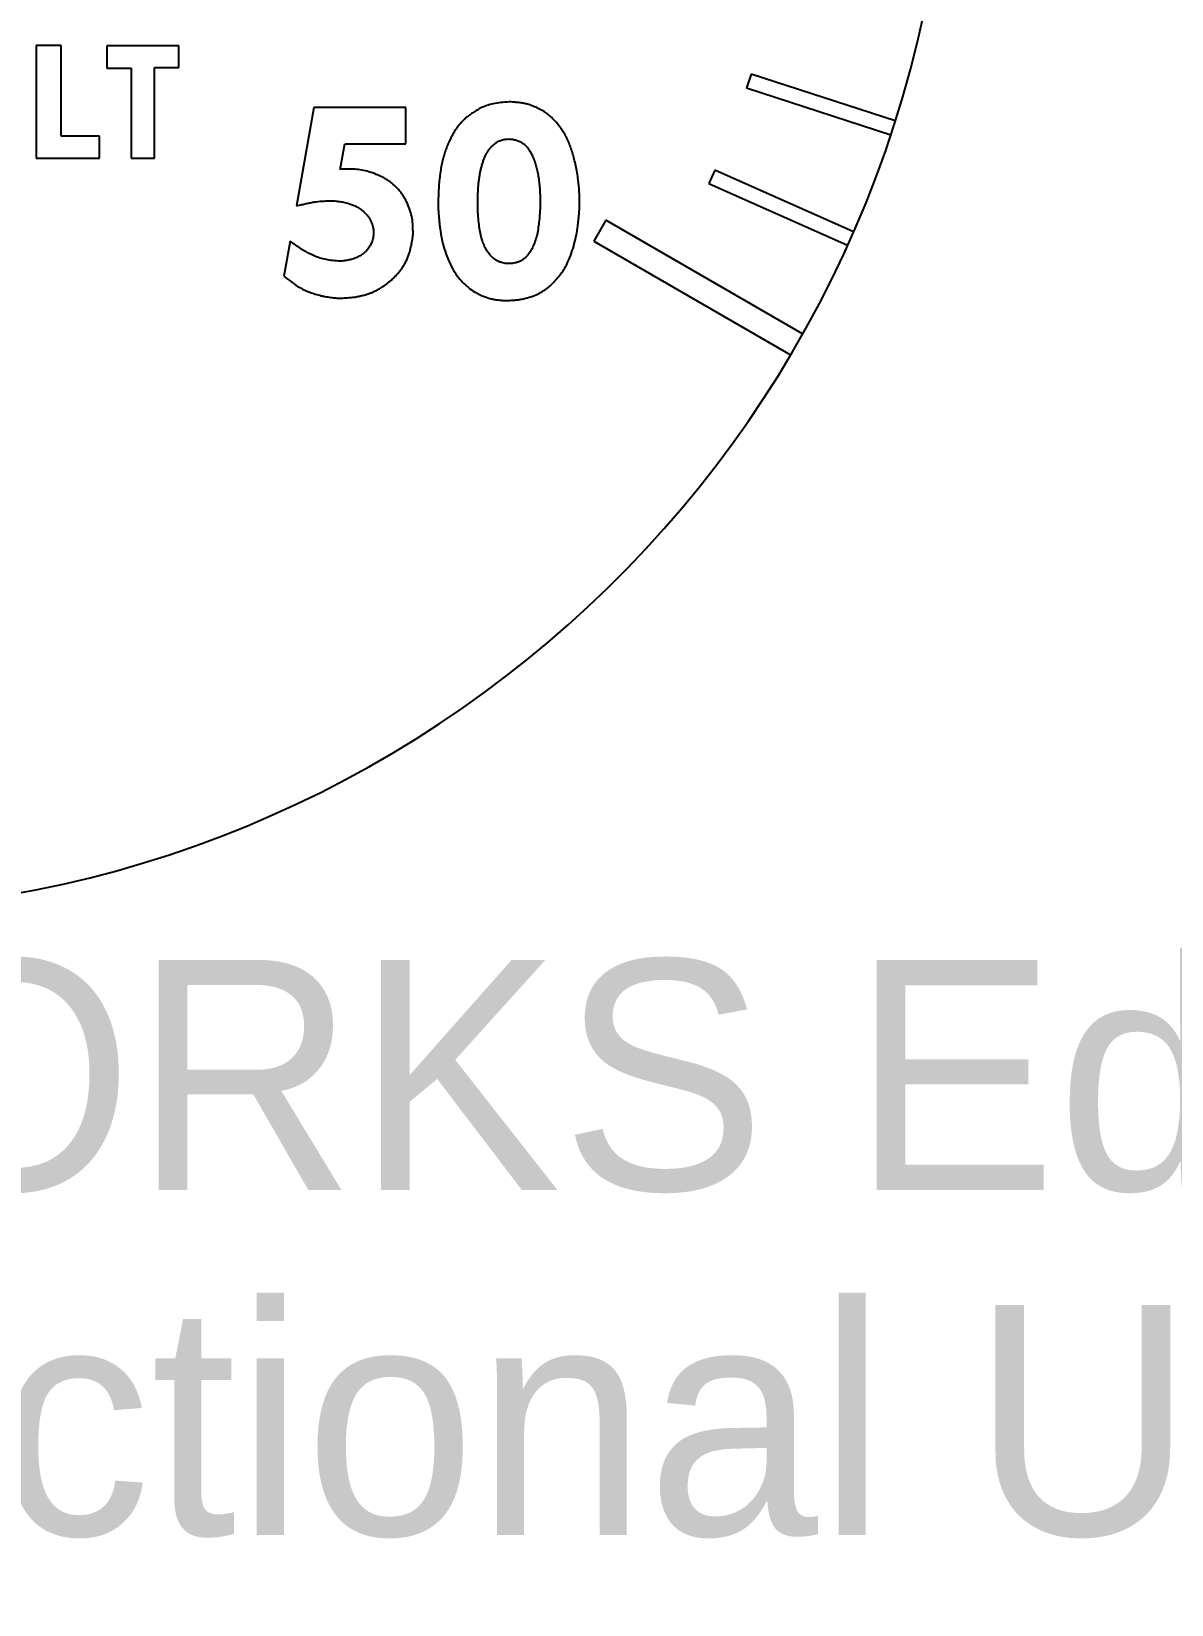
# Model space of a CAD drawing. Header units: inches. Extents: x -0.94 to 3.18, y -1.51 to 0.94.
# Drawn here: x 0.179 to 1.122, y -1.511 to -0.21 of the extents above; entities that cross this region are included whole.
import ezdxf

# ---------------------------------------------------------------- set-up
doc = ezdxf.new("R2010")
doc.units = ezdxf.units.IN
doc.header["$MEASUREMENT"] = 0
doc.styles.add('SLDTEXTSTYLE1', font='Arail.ttf')

msp = doc.modelspace()

# ---------------------------------------------------------------- linework, layer by layer
at = {"color": 1, "linetype": 'Continuous', "lineweight": 25}
for p, q in [((0.2039, -0.2219), (0.1834, -0.2219)), ((0.1834, -0.2219), (0.1834, -0.3149)), ((0.2039, -0.2967), (0.2039, -0.2219)), ((0.3012, -0.2221), (0.2418, -0.2221)), ((0.2418, -0.2221), (0.2418, -0.2404)), ((0.3012, -0.2401), (0.3012, -0.2221)), ((0.2418, -0.2404), (0.2618, -0.2404)), ((0.2618, -0.2404), (0.2618, -0.3149)), ((0.2812, -0.3149), (0.2812, -0.2401)), ((0.2812, -0.2401), (0.3012, -0.2401)), ((0.7746, -0.2454), (0.7709, -0.2568)), ((0.8939, -0.2841), (0.7746, -0.2454)), ((0.7709, -0.2568), (0.8902, -0.2956)), ((0.4131, -0.273), (0.3987, -0.3544)), ((0.489, -0.273), (0.4131, -0.273)), ((0.489, -0.303), (0.489, -0.273)), ((0.5745, -0.2685), (0.5745, -0.2685)), ((0.2358, -0.2967), (0.2039, -0.2967)), ((0.2358, -0.3149), (0.2358, -0.2967)), ((0.5742, -0.2991), (0.5743, -0.2991)), ((0.4347, -0.3242), (0.4385, -0.303)), ((0.4385, -0.303), (0.489, -0.303)), ((0.1834, -0.3149), (0.2358, -0.3149)), ((0.2618, -0.3149), (0.2812, -0.3149)), ((0.7447, -0.325), (0.7398, -0.336)), ((0.8593, -0.376), (0.7447, -0.325)), ((0.7398, -0.336), (0.8544, -0.387)), ((0.6545, -0.3663), (0.6445, -0.3837)), ((0.8173, -0.4603), (0.6545, -0.3663)), ((0.3934, -0.3837), (0.3883, -0.4125)), ((0.4, -0.3883), (0.3934, -0.3837)), ((0.6445, -0.3837), (0.8073, -0.4776))]:
    msp.add_line(p, q, dxfattribs=at)
msp.add_arc((0, 0), 0.938, 84.3665, 83.6335, dxfattribs=at)
for points, knots in [([(0.5745, -0.2685), (0.5722, -0.2686), (0.5678, -0.2689), (0.5616, -0.2699), (0.5561, -0.2713), (0.5513, -0.2733), (0.5472, -0.2756), (0.5436, -0.2778), (0.5406, -0.28), (0.5389, -0.2815), (0.5381, -0.2823)], [0, 0, 0, 0, 0.173624, 0.330559, 0.472881, 0.603104, 0.721534, 0.825886, 0.91885, 1, 1, 1, 1]), ([(0.6006, -0.2748), (0.5993, -0.2742), (0.5967, -0.2728), (0.5927, -0.2712), (0.5889, -0.2701), (0.5852, -0.2694), (0.5818, -0.2689), (0.5789, -0.2687), (0.5765, -0.2684), (0.5751, -0.2685), (0.5745, -0.2685)], [0, 0, 0, 0, 0.166673, 0.323261, 0.47068, 0.608992, 0.735089, 0.84176, 0.930408, 1, 1, 1, 1]), ([(0.5381, -0.2823), (0.5373, -0.283), (0.5358, -0.2844), (0.5336, -0.2868), (0.5316, -0.2895), (0.5296, -0.2924), (0.5277, -0.2956), (0.5259, -0.2991), (0.5242, -0.3028), (0.5225, -0.3068), (0.521, -0.3112), (0.5197, -0.3159), (0.5186, -0.3209), (0.5176, -0.3264), (0.5169, -0.3322), (0.5163, -0.3383), (0.516, -0.3448), (0.5159, -0.3493), (0.5159, -0.3516)], [0, 0, 0, 0, 0.0412841, 0.0841201, 0.1290951, 0.1763462, 0.2258004, 0.2780041, 0.3329104, 0.3908421, 0.4521827, 0.5172565, 0.5862809, 0.6598609, 0.7381547, 0.8204783, 0.9077159, 1, 1, 1, 1]), ([(0.6317, -0.3332), (0.6314, -0.3311), (0.6308, -0.3271), (0.6297, -0.3213), (0.6284, -0.3158), (0.627, -0.3107), (0.6254, -0.306), (0.6237, -0.3016), (0.6218, -0.2976), (0.6198, -0.294), (0.6176, -0.2907), (0.6154, -0.2877), (0.6131, -0.2849), (0.6107, -0.2823), (0.6083, -0.2801), (0.6058, -0.2781), (0.6033, -0.2763), (0.6015, -0.2753), (0.6006, -0.2748)], [0, 0, 0, 0, 0.090972, 0.177253, 0.259073, 0.335912, 0.408063, 0.476617, 0.540952, 0.601386, 0.658952, 0.713582, 0.766489, 0.816883, 0.864947, 0.911262, 0.956359, 1, 1, 1, 1]), ([(0.5622, -0.3034), (0.5628, -0.3029), (0.5639, -0.3021), (0.5657, -0.301), (0.5674, -0.3002), (0.5694, -0.2996), (0.5717, -0.2991), (0.5735, -0.2991), (0.5742, -0.2991)], [0, 0, 0, 0, 0.170613, 0.326182, 0.469204, 0.600599, 0.82531, 1, 1, 1, 1]), ([(0.5743, -0.2991), (0.5753, -0.2991), (0.5774, -0.2993), (0.5805, -0.3), (0.5833, -0.3011), (0.586, -0.3027), (0.5883, -0.3047), (0.5905, -0.3072), (0.5924, -0.3101), (0.594, -0.3134), (0.5955, -0.3171), (0.5967, -0.321), (0.5979, -0.3253), (0.5987, -0.3299), (0.5994, -0.3347), (0.5999, -0.3399), (0.6001, -0.3453), (0.6001, -0.349), (0.6002, -0.351)], [0, 0, 0, 0, 0.050475, 0.098764, 0.14567, 0.193022, 0.240928, 0.291276, 0.344965, 0.402678, 0.464167, 0.528709, 0.596889, 0.669189, 0.745445, 0.825826, 0.910453, 1, 1, 1, 1]), ([(0.5485, -0.3518), (0.5485, -0.3503), (0.5486, -0.3473), (0.5488, -0.3429), (0.549, -0.3387), (0.5494, -0.3348), (0.5499, -0.331), (0.5505, -0.3275), (0.5512, -0.3241), (0.552, -0.321), (0.5529, -0.3181), (0.5539, -0.3153), (0.555, -0.3128), (0.5562, -0.3105), (0.5575, -0.3084), (0.559, -0.3065), (0.5605, -0.3048), (0.5616, -0.3039), (0.5622, -0.3034)], [0, 0, 0, 0, 0.088681, 0.173714, 0.254478, 0.331111, 0.404337, 0.474065, 0.539982, 0.602096, 0.661134, 0.717238, 0.77025, 0.820733, 0.868387, 0.91353, 0.957412, 1, 1, 1, 1]), ([(0.4708, -0.3312), (0.4688, -0.3302), (0.4648, -0.3283), (0.4587, -0.3262), (0.4529, -0.3247), (0.4481, -0.3242), (0.4446, -0.3241), (0.4422, -0.324), (0.4402, -0.324), (0.4385, -0.3239), (0.4371, -0.324), (0.436, -0.324), (0.4352, -0.3241), (0.4348, -0.3242), (0.4347, -0.3242)], [0, 0, 0, 0, 0.183457, 0.3544327, 0.5143361, 0.6665855, 0.7371501, 0.7990893, 0.8523866, 0.8979493, 0.9357781, 0.9650144, 0.9866566, 1, 1, 1, 1]), ([(0.495, -0.3745), (0.495, -0.3723), (0.4948, -0.368), (0.4937, -0.3616), (0.4918, -0.3554), (0.4895, -0.3505), (0.4874, -0.3467), (0.4856, -0.3441), (0.4836, -0.3416), (0.4814, -0.3391), (0.479, -0.3369), (0.4765, -0.3348), (0.4738, -0.3329), (0.4718, -0.3318), (0.4708, -0.3312)], [0, 0, 0, 0, 0.12597, 0.249917, 0.372556, 0.496986, 0.559377, 0.621445, 0.68335, 0.744885, 0.807255, 0.870319, 0.934455, 1, 1, 1, 1]), ([(0.6328, -0.3518), (0.6328, -0.3487), (0.6327, -0.3424), (0.632, -0.3362), (0.6317, -0.3332)], [0, 0, 0, 0, 0.504257, 1, 1, 1, 1]), ([(0.3987, -0.3544), (0.4001, -0.3541), (0.4028, -0.3534), (0.4066, -0.3525), (0.4102, -0.3518), (0.4145, -0.351), (0.4199, -0.3504), (0.4241, -0.3503), (0.4262, -0.3503)], [0, 0, 0, 0, 0.152761, 0.295676, 0.424761, 0.543948, 0.770904, 1, 1, 1, 1]), ([(0.4262, -0.3503), (0.4276, -0.3503), (0.4304, -0.3503), (0.4346, -0.3508), (0.4388, -0.3516), (0.443, -0.3528), (0.4471, -0.3544), (0.4509, -0.3565), (0.4542, -0.3591), (0.4561, -0.3611), (0.4571, -0.3621)], [0, 0, 0, 0, 0.1206638, 0.2430747, 0.3698846, 0.5002629, 0.630136, 0.7550115, 0.8773643, 1, 1, 1, 1]), ([(0.6002, -0.351), (0.6002, -0.3526), (0.6002, -0.356), (0.5999, -0.3612), (0.5994, -0.3667), (0.5987, -0.3724), (0.5978, -0.378), (0.5962, -0.3832), (0.5944, -0.3881), (0.5928, -0.391), (0.592, -0.3925)], [0, 0, 0, 0, 0.115632, 0.237456, 0.366343, 0.5025, 0.637553, 0.76472, 0.885473, 1, 1, 1, 1]), ([(0.4571, -0.3621), (0.4576, -0.3628), (0.4587, -0.3642), (0.4599, -0.3664), (0.4609, -0.3685), (0.4615, -0.3706), (0.462, -0.3725), (0.4622, -0.3741), (0.4624, -0.3755), (0.4624, -0.3763), (0.4624, -0.3767)], [0, 0, 0, 0, 0.168885, 0.326184, 0.472457, 0.611057, 0.736068, 0.841148, 0.928984, 1, 1, 1, 1]), ([(0.5159, -0.3516), (0.5158, -0.3522), (0.5158, -0.3533), (0.5158, -0.3553), (0.5159, -0.3575), (0.5161, -0.3601), (0.5163, -0.363), (0.5166, -0.3662), (0.5169, -0.3697), (0.5175, -0.3749), (0.5186, -0.3817), (0.5208, -0.3899), (0.5237, -0.3982), (0.5263, -0.4036), (0.5277, -0.4063)], [0, 0, 0, 0, 0.0284516, 0.0625709, 0.1023876, 0.1479625, 0.199289, 0.2563765, 0.3197977, 0.3884261, 0.5336839, 0.6835922, 0.8384551, 1, 1, 1, 1]), ([(0.5585, -0.3949), (0.5577, -0.3939), (0.5561, -0.3918), (0.5541, -0.388), (0.5524, -0.3836), (0.551, -0.3785), (0.55, -0.3728), (0.5492, -0.3664), (0.5486, -0.3594), (0.5486, -0.3544), (0.5485, -0.3518)], [0, 0, 0, 0, 0.0846207, 0.1784664, 0.2826099, 0.3996318, 0.5289302, 0.6713239, 0.8287076, 1, 1, 1, 1]), ([(0.6231, -0.4008), (0.6242, -0.3983), (0.6262, -0.3934), (0.6285, -0.3859), (0.6303, -0.3785), (0.6313, -0.3724), (0.6317, -0.3677), (0.6321, -0.3645), (0.6323, -0.3616), (0.6326, -0.359), (0.6327, -0.3568), (0.6328, -0.3548), (0.6328, -0.3532), (0.6328, -0.3523), (0.6328, -0.3518)], [0, 0, 0, 0, 0.160249, 0.316028, 0.46716, 0.615452, 0.686237, 0.749957, 0.807758, 0.85913, 0.903982, 0.942412, 0.974404, 1, 1, 1, 1]), ([(0.4624, -0.3767), (0.4623, -0.3781), (0.4622, -0.3807), (0.4611, -0.3845), (0.4595, -0.3879), (0.4572, -0.3909), (0.4544, -0.3935), (0.4512, -0.3957), (0.4476, -0.3975), (0.4451, -0.3984), (0.4438, -0.3988)], [0, 0, 0, 0, 0.131654, 0.255843, 0.375387, 0.495517, 0.617443, 0.740546, 0.867471, 1, 1, 1, 1]), ([(0.4772, -0.4158), (0.4781, -0.4149), (0.48, -0.413), (0.4826, -0.4101), (0.4849, -0.4072), (0.487, -0.4043), (0.4887, -0.4013), (0.4902, -0.3984), (0.4914, -0.3954), (0.4926, -0.3916), (0.4936, -0.3872), (0.4946, -0.3824), (0.4951, -0.3782), (0.4951, -0.3757), (0.495, -0.3745)], [0, 0, 0, 0, 0.087675, 0.171604, 0.25144, 0.328502, 0.401799, 0.472429, 0.541377, 0.607535, 0.730176, 0.836003, 0.925883, 1, 1, 1, 1]), ([(0.4333, -0.4001), (0.4314, -0.3999), (0.4275, -0.3997), (0.422, -0.3987), (0.4169, -0.3973), (0.4123, -0.3954), (0.4083, -0.3933), (0.4049, -0.3915), (0.4022, -0.3899), (0.4007, -0.3888), (0.4, -0.3883)], [0, 0, 0, 0, 0.1662018, 0.3216623, 0.4687697, 0.6084599, 0.7362114, 0.8431942, 0.9311901, 1, 1, 1, 1]), ([(0.4438, -0.3988), (0.4427, -0.399), (0.4406, -0.3995), (0.4377, -0.3999), (0.4354, -0.4002), (0.434, -0.4001), (0.4333, -0.4001)], [0, 0, 0, 0, 0.326482, 0.600207, 0.823385, 1, 1, 1, 1]), ([(0.5745, -0.4021), (0.574, -0.4021), (0.5729, -0.4022), (0.5712, -0.402), (0.5693, -0.4016), (0.5672, -0.4011), (0.565, -0.4002), (0.5628, -0.3989), (0.5606, -0.3971), (0.5592, -0.3957), (0.5585, -0.3949)], [0, 0, 0, 0, 0.08337, 0.177801, 0.284261, 0.403439, 0.53322, 0.671637, 0.828157, 1, 1, 1, 1]), ([(0.592, -0.3925), (0.5913, -0.3935), (0.5899, -0.3954), (0.5875, -0.3977), (0.5851, -0.3996), (0.5827, -0.4007), (0.5803, -0.4014), (0.5782, -0.4019), (0.5763, -0.4022), (0.575, -0.4021), (0.5745, -0.4021)], [0, 0, 0, 0, 0.1788689, 0.3369348, 0.4781025, 0.6054776, 0.721204, 0.8248328, 0.9173212, 1, 1, 1, 1]), ([(0.6132, -0.4155), (0.6135, -0.4151), (0.6142, -0.4144), (0.6152, -0.4132), (0.6164, -0.4118), (0.6183, -0.4094), (0.6207, -0.4058), (0.6223, -0.4025), (0.6231, -0.4008)], [0, 0, 0, 0, 0.07414, 0.16252, 0.269175, 0.390236, 0.674351, 1, 1, 1, 1]), ([(0.3883, -0.4125), (0.3905, -0.4143), (0.3949, -0.4178), (0.4007, -0.4217), (0.4056, -0.4243), (0.4097, -0.4259), (0.4143, -0.4275), (0.4175, -0.4283), (0.4191, -0.4287)], [0, 0, 0, 0, 0.245728, 0.477234, 0.593514, 0.719043, 0.853751, 1, 1, 1, 1]), ([(0.4633, -0.425), (0.4637, -0.4248), (0.4645, -0.4245), (0.4658, -0.4238), (0.4674, -0.4229), (0.4698, -0.4214), (0.4732, -0.4192), (0.4758, -0.417), (0.4772, -0.4158)], [0, 0, 0, 0, 0.072521, 0.161424, 0.267711, 0.391499, 0.676275, 1, 1, 1, 1]), ([(0.5277, -0.4063), (0.5289, -0.4083), (0.5313, -0.4123), (0.5358, -0.4175), (0.5407, -0.4221), (0.5453, -0.4252), (0.5492, -0.4274), (0.5523, -0.4288), (0.5554, -0.43), (0.5587, -0.431), (0.5621, -0.4318), (0.5656, -0.4323), (0.5692, -0.4326), (0.5716, -0.4327), (0.5729, -0.4327)], [0, 0, 0, 0, 0.12831, 0.252234, 0.374193, 0.495066, 0.555713, 0.616865, 0.678051, 0.739761, 0.802673, 0.867109, 0.932788, 1, 1, 1, 1]), ([(0.5984, -0.4273), (0.5993, -0.4268), (0.6011, -0.4258), (0.6037, -0.4242), (0.606, -0.4225), (0.608, -0.4209), (0.6097, -0.4193), (0.6111, -0.4179), (0.6123, -0.4166), (0.6129, -0.4158), (0.6132, -0.4155)], [0, 0, 0, 0, 0.169157, 0.326173, 0.472987, 0.608887, 0.732482, 0.83818, 0.927317, 1, 1, 1, 1]), ([(0.4191, -0.4287), (0.4201, -0.4289), (0.4219, -0.4293), (0.4245, -0.4298), (0.4269, -0.4301), (0.4291, -0.4304), (0.4311, -0.4306), (0.4329, -0.4307), (0.4344, -0.4308), (0.4353, -0.4307), (0.4358, -0.4307)], [0, 0, 0, 0, 0.173546, 0.33099, 0.476158, 0.609152, 0.726301, 0.829669, 0.921429, 1, 1, 1, 1]), ([(0.4358, -0.4307), (0.4375, -0.4306), (0.4407, -0.4304), (0.4451, -0.4301), (0.4486, -0.4296), (0.4507, -0.4291), (0.4516, -0.4289)], [0, 0, 0, 0, 0.327722, 0.601395, 0.82599, 1, 1, 1, 1]), ([(0.4516, -0.4289), (0.4529, -0.4286), (0.4553, -0.4281), (0.4585, -0.4271), (0.4611, -0.426), (0.4626, -0.4253), (0.4633, -0.425)], [0, 0, 0, 0, 0.329056, 0.594168, 0.810657, 1, 1, 1, 1]), ([(0.5865, -0.4312), (0.5886, -0.4307), (0.5926, -0.4297), (0.5964, -0.4281), (0.5984, -0.4273)], [0, 0, 0, 0, 0.49923, 1, 1, 1, 1]), ([(0.5729, -0.4327), (0.5744, -0.4326), (0.5771, -0.4325), (0.5809, -0.4322), (0.584, -0.4318), (0.5858, -0.4314), (0.5865, -0.4312)], [0, 0, 0, 0, 0.326667, 0.602538, 0.825907, 1, 1, 1, 1])]:
    msp.add_open_spline(points, degree=3, knots=knots, dxfattribs=at)

# ---------------------------------------------------------------- texts
at = {"color": 7, "linetype": 'Continuous', "char_height": 0.1903, "attachment_point": 1, "style": 'SLDTEXTSTYLE1'}
for s, insert in [('SOLIDWORKS Educational Product.', (-0.938, -0.9781)), ('For Instructional Use Only.', (-0.938, -1.2636))]:
    msp.add_mtext(s, dxfattribs=dict(at, insert=insert))

doc.saveas('drawing.dxf')
